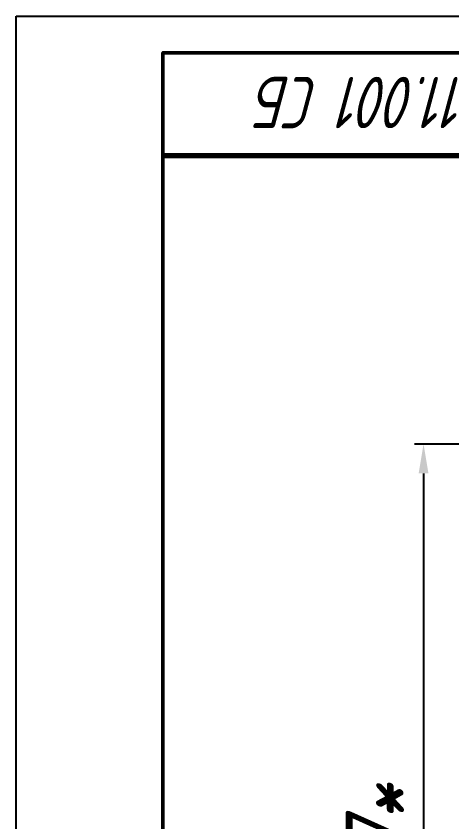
# Model space of a CAD drawing. Header units: millimetres. Extents: x -194 to 1085, y -28 to 392.
# Drawn here: x 490.9 to 550.3, y 282.1 to 392 of the extents above; entities that cross this region are included whole.
import ezdxf

# ---------------------------------------------------------------- set-up
doc = ezdxf.new("R2010")
doc.units = ezdxf.units.MM
doc.layers.add('FORM', color=5, linetype='Continuous')
doc.layers.add('Format', color=7, linetype='Continuous', lineweight=50)
doc.layers.add('Tonk', color=7, linetype='Continuous', lineweight=15)
doc.styles.get("Standard").update_dxf_attribs({"font": '', "width": 0.8, "oblique": 15})
doc.styles.get('Standard').set_extended_font_data('GOST type B')
doc.dimstyles.new('ISO-25', dxfattribs={"dimtxt": 3.5, "dimasz": 4, "dimexe": 1.25, "dimexo": 0, "dimtad": 1, "dimtxsty": 'Standard', "dimcen": 2.5, "dimadec": 0, "dimazin": 0, "dimtfac": 1, "dimtmove": 0, "dimatfit": 3, "dimfxl": 1, "dimarcsym": 0})

# ---------------------------------------------------------------- blocks, each defined once
blk = doc.blocks.new('*D69')
at = {"layer": 'Defpoints', "color": 0, "transparency": 16777216}
for p in [(604.8, 333.64), (546.47, 226.24), (640.47, 226.24)]:
    blk.add_point(p, dxfattribs=at)
at = {"layer": 'Tonk', "color": 0, "lineweight": -2, "transparency": 16777216}
for p, q in [((604.8, 333.64), (545.22, 333.64)), ((546.47, 329.64), (546.47, 230.24)), ((640.47, 226.24), (545.22, 226.24))]:
    blk.add_line(p, q, dxfattribs=at)
at = {"layer": 'Tonk', "color": 0, "transparency": 16777216}
for points in [[(545.8, 329.64), (547.14, 329.64), (546.47, 333.64)], [(545.8, 230.24), (547.14, 230.24), (546.47, 226.24)]]:
    blk.add_solid(points, dxfattribs=at)
at = {"layer": 'Tonk', "color": 0, "transparency": 16777216, "insert": (540.85, 278.93), "char_height": 10, "attachment_point": 5, "rotation": 90}
blk.add_mtext('57*', dxfattribs=at)

msp = doc.modelspace()

# ---------------------------------------------------------------- linework, layer by layer
at = {"layer": 'FORM', "color": 0, "ltscale": 0.01}
msp.add_lwpolyline([(490.94835, 391.95589), (1084.94835, 391.95589), (1084.94835, -28.04411), (490.94835, -28.04411)], close=True, dxfattribs=at)
at = {"layer": 'Format', "color": 0, "ltscale": 0.01}
msp.add_line((510.94835, -23.04411), (510.94835, 386.95589), dxfattribs=at)
at = {"layer": 'Format', "lineweight": 70}
msp.add_line((510.94835, 372.95589), (630.94835, 372.95589), dxfattribs=at)
at = {"layer": 'Format', "color": 0, "ltscale": 0.01}
msp.add_lwpolyline([(510.94835, -23.04411), (1079.94835, -23.04411), (1079.94835, 386.95589), (510.94835, 386.95589)], close=True, dxfattribs=at)

# ---------------------------------------------------------------- texts
at = {"insert": (571.35019, 380.1854), "char_height": 7, "width": 129.4139445, "attachment_point": 5, "rotation": 180}
msp.add_mtext('{\\C0;ИУ4.11.03.03.22.08.83.11.001 СБ}', dxfattribs=at)

# ---------------------------------------------------------------- dimensions: what is measured, and where the dimension line sits
at = {"layer": 'Tonk'}
dim = msp.add_linear_dim(base=(546.47071, 226.23588), p1=(604.79784, 333.6441), p2=(640.46936, 226.23588), angle=90, text='57*', dimstyle='ISO-25', override={"dimtxt": 10}, dxfattribs=at)
dim.commit()
dim.dimension.update_dxf_attribs({"geometry": '*D69', "text_midpoint": (546.47071, 278.9297), "dimtype": 160})

doc.saveas('drawing.dxf')
